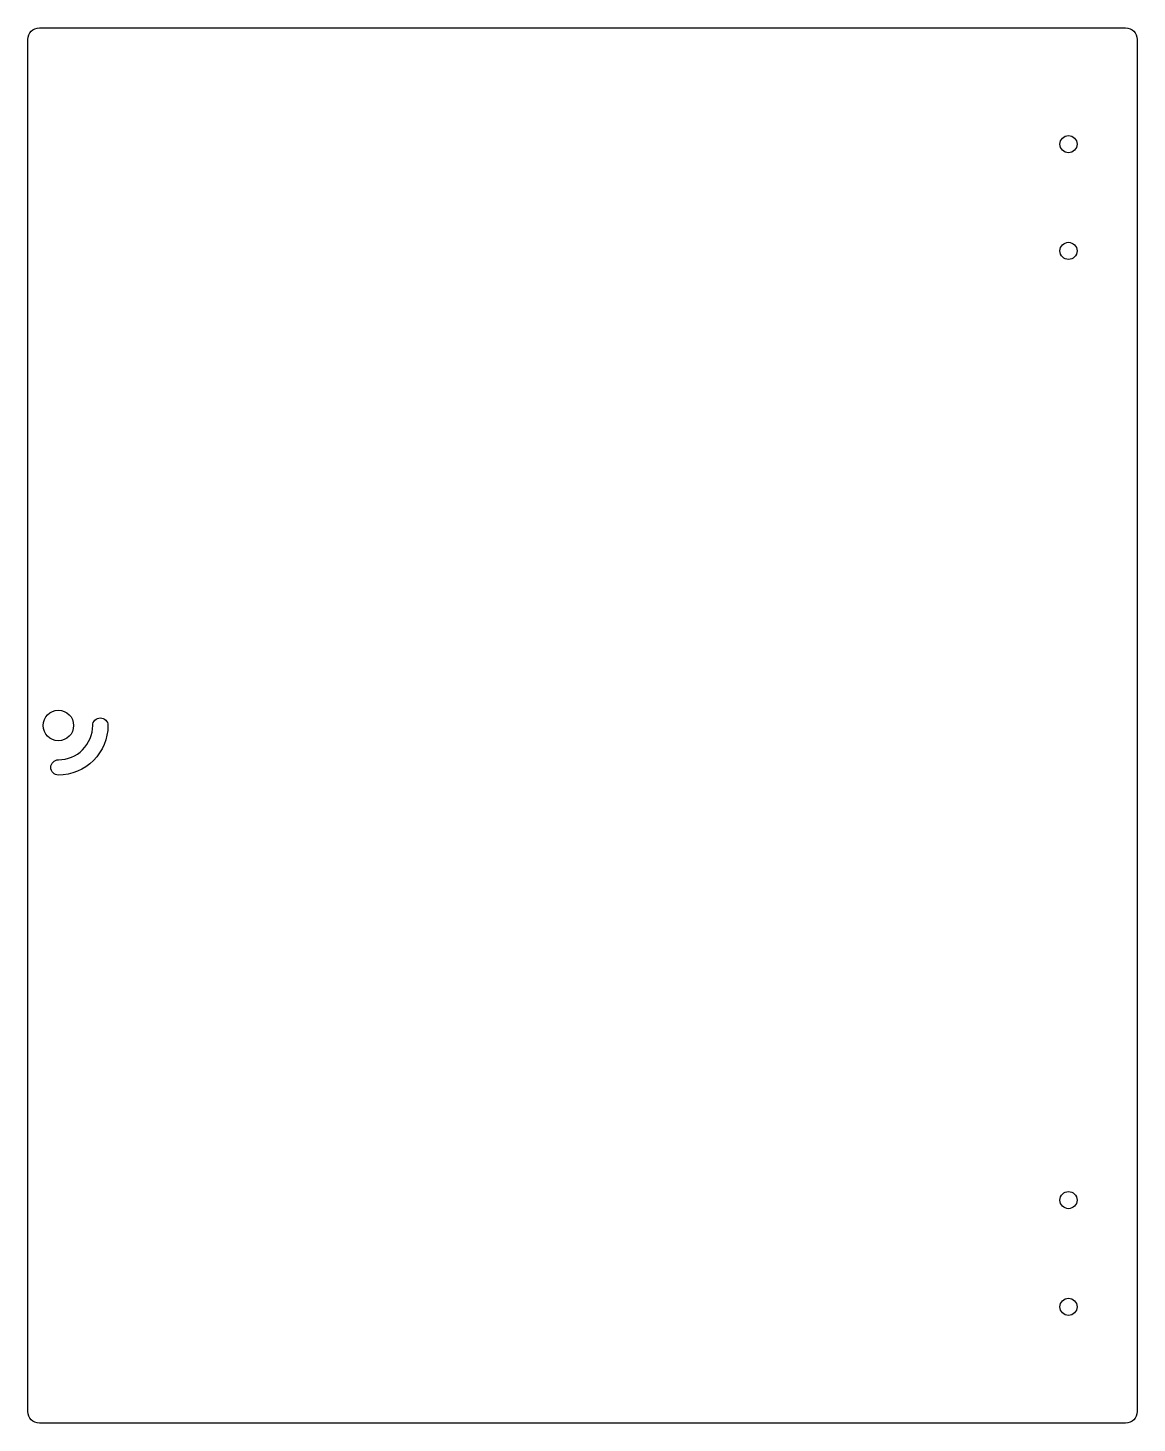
# Model space of a CAD drawing. Header units: millimetres. Extents: x -290 to 1, y -366 to 0.
import ezdxf

# ---------------------------------------------------------------- set-up
doc = ezdxf.new("R2010")
doc.units = ezdxf.units.MM
doc.layers.get('0').update_dxf_attribs({"linetype": 'CONTINUOUS'})

msp = doc.modelspace()

# ---------------------------------------------------------------- linework, layer by layer
for points in [[(-287.5, -365.5, -0.414214), (-290.5, -362.5), (-290.5, -2.5, -0.414214), (-287.5, 0.5), (-2.5, 0.5, -0.414214), (0.5, -2.5), (0.5, -362.5, -0.414214), (-2.5, -365.5)], [(-269.5, -182.5, -0.414214), (-282.5, -195.5, -1), (-282.5, -191.5, 0.414214), (-273.5, -182.5, -1)]]:
    msp.add_lwpolyline(points, format="xyb", close=True)
for centre, radius in [((-17.5, -30), 2.25), ((-17.5, -58), 2.25), ((-282.5, -182.5), 4), ((-17.5, -307), 2.25), ((-17.5, -335), 2.25)]:
    msp.add_circle(centre, radius)

doc.saveas('drawing.dxf')
